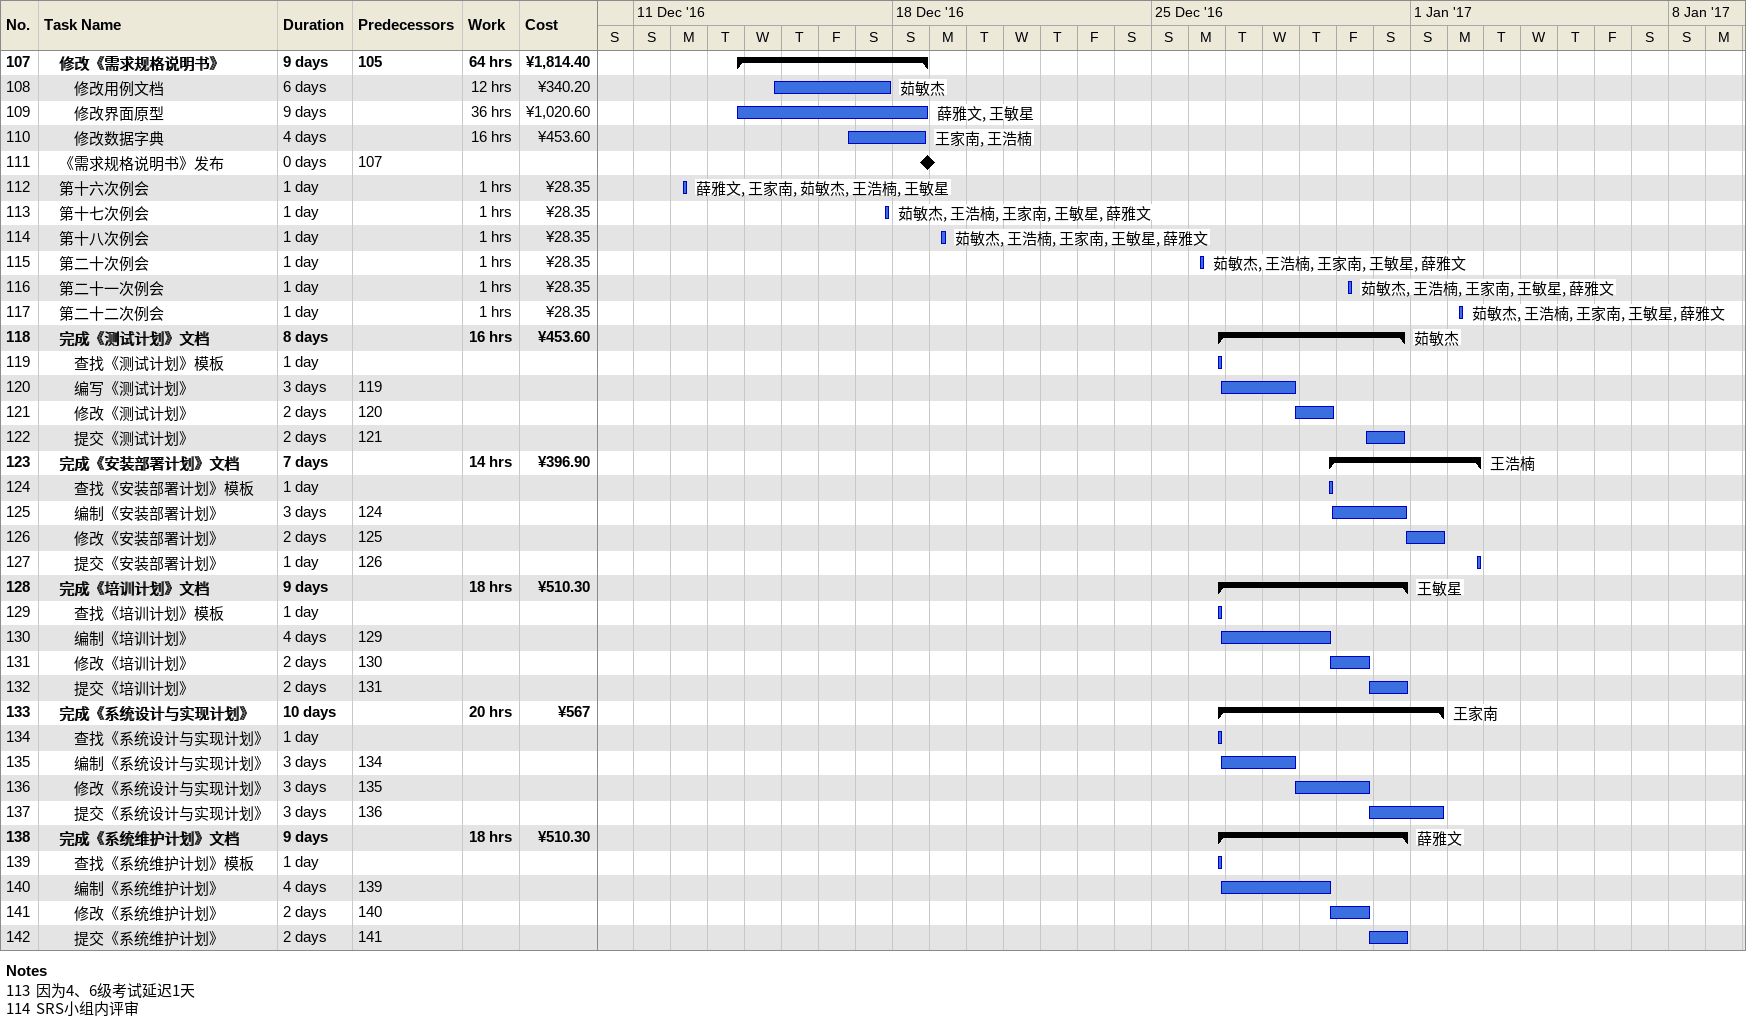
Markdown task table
| ID | Level | Task | Duration | Start | Finish | Predecessors | Resources | Work (h) | Cost (¥) |
|---|---|---|---|---|---|---|---|---|---|
| 107 | 2 | **修改《需求规格说明书》** | 9d | 2016-12-13 | 2016-12-18 | 105 |  | 64 | 1814.40 |
| 108 | 3 | 修改用例文档 | 6d | 2016-12-14 | 2016-12-17 |  | 茹敏杰 | 12 | 340.20 |
| 109 | 3 | 修改界面原型 | 9d | 2016-12-13 | 2016-12-18 |  | 薛雅文, 王敏星 | 36 | 1020.60 |
| 110 | 3 | 修改数据字典 | 4d | 2016-12-16 | 2016-12-18 |  | 王家南, 王浩楠 | 16 | 453.60 |
| 111 | 2 | 《需求规格说明书》发布 | 0d | 2016-12-18 | 2016-12-18 | 107 |  |  |  |
| 112 | 2 | 第十六次例会 | 1d | 2016-12-12 | 2016-12-12 |  | 薛雅文, 王家南, 茹敏杰, 王浩楠, 王敏星 | 1 | 28.35 |
| 113 | 2 | 第十七次例会 | 1d | 2016-12-17 | 2016-12-17 |  | 茹敏杰, 王浩楠, 王家南, 王敏星, 薛雅文 | 1 | 28.35 |
| 114 | 2 | 第十八次例会 | 1d | 2016-12-19 | 2016-12-19 |  | 茹敏杰, 王浩楠, 王家南, 王敏星, 薛雅文 | 1 | 28.35 |
| 115 | 2 | 第二十次例会 | 1d | 2016-12-26 | 2016-12-26 |  | 茹敏杰, 王浩楠, 王家南, 王敏星, 薛雅文 | 1 | 28.35 |
| 116 | 2 | 第二十一次例会 | 1d | 2016-12-30 | 2016-12-30 |  | 茹敏杰, 王浩楠, 王家南, 王敏星, 薛雅文 | 1 | 28.35 |
| 117 | 2 | 第二十二次例会 | 1d | 2017-01-02 | 2017-01-02 |  | 茹敏杰, 王浩楠, 王家南, 王敏星, 薛雅文 | 1 | 28.35 |
| 118 | 2 | **完成《测试计划》文档** | 8d | 2016-12-26 | 2016-12-31 |  | 茹敏杰 | 16 | 453.60 |
| 119 | 3 | 查找《测试计划》模板 | 1d | 2016-12-26 | 2016-12-26 |  |  |  |  |
| 120 | 3 | 编写《测试计划》 | 3d | 2016-12-26 | 2016-12-28 | 119 |  |  |  |
| 121 | 3 | 修改《测试计划》 | 2d | 2016-12-28 | 2016-12-29 | 120 |  |  |  |
| 122 | 3 | 提交《测试计划》 | 2d | 2016-12-30 | 2016-12-31 | 121 |  |  |  |
| 123 | 2 | **完成《安装部署计划》文档** | 7d | 2016-12-29 | 2017-01-02 |  | 王浩楠 | 14 | 396.90 |
| 124 | 3 | 查找《安装部署计划》模板 | 1d | 2016-12-29 | 2016-12-29 |  |  |  |  |
| 125 | 3 | 编制《安装部署计划》 | 3d | 2016-12-29 | 2016-12-31 | 124 |  |  |  |
| 126 | 3 | 修改《安装部署计划》 | 2d | 2016-12-31 | 2017-01-01 | 125 |  |  |  |
| 127 | 3 | 提交《安装部署计划》 | 1d | 2017-01-02 | 2017-01-02 | 126 |  |  |  |
| 128 | 2 | **完成《培训计划》文档** | 9d | 2016-12-26 | 2016-12-31 |  | 王敏星 | 18 | 510.30 |
| 129 | 3 | 查找《培训计划》模板 | 1d | 2016-12-26 | 2016-12-26 |  |  |  |  |
| 130 | 3 | 编制《培训计划》 | 4d | 2016-12-26 | 2016-12-29 | 129 |  |  |  |
| 131 | 3 | 修改《培训计划》 | 2d | 2016-12-29 | 2016-12-30 | 130 |  |  |  |
| 132 | 3 | 提交《培训计划》 | 2d | 2016-12-30 | 2016-12-31 | 131 |  |  |  |
| 133 | 2 | **完成《系统设计与实现计划》** | 10d | 2016-12-26 | 2017-01-01 |  | 王家南 | 20 | 567 |
| 134 | 3 | 查找《系统设计与实现计划》 | 1d | 2016-12-26 | 2016-12-26 |  |  |  |  |
| 135 | 3 | 编制《系统设计与实现计划》 | 3d | 2016-12-26 | 2016-12-28 | 134 |  |  |  |
| 136 | 3 | 修改《系统设计与实现计划》 | 3d | 2016-12-28 | 2016-12-30 | 135 |  |  |  |
| 137 | 3 | 提交《系统设计与实现计划》 | 3d | 2016-12-30 | 2017-01-01 | 136 |  |  |  |
| 138 | 2 | **完成《系统维护计划》文档** | 9d | 2016-12-26 | 2016-12-31 |  | 薛雅文 | 18 | 510.30 |
| 139 | 3 | 查找《系统维护计划》模板 | 1d | 2016-12-26 | 2016-12-26 |  |  |  |  |
| 140 | 3 | 编制《系统维护计划》 | 4d | 2016-12-26 | 2016-12-29 | 139 |  |  |  |
| 141 | 3 | 修改《系统维护计划》 | 2d | 2016-12-29 | 2016-12-30 | 140 |  |  |  |
| 142 | 3 | 提交《系统维护计划》 | 2d | 2016-12-30 | 2016-12-31 | 141 |  |  |  |

Notes
- 113: 因为4、6级考试延迟1天
- 114: SRS小组内评审
